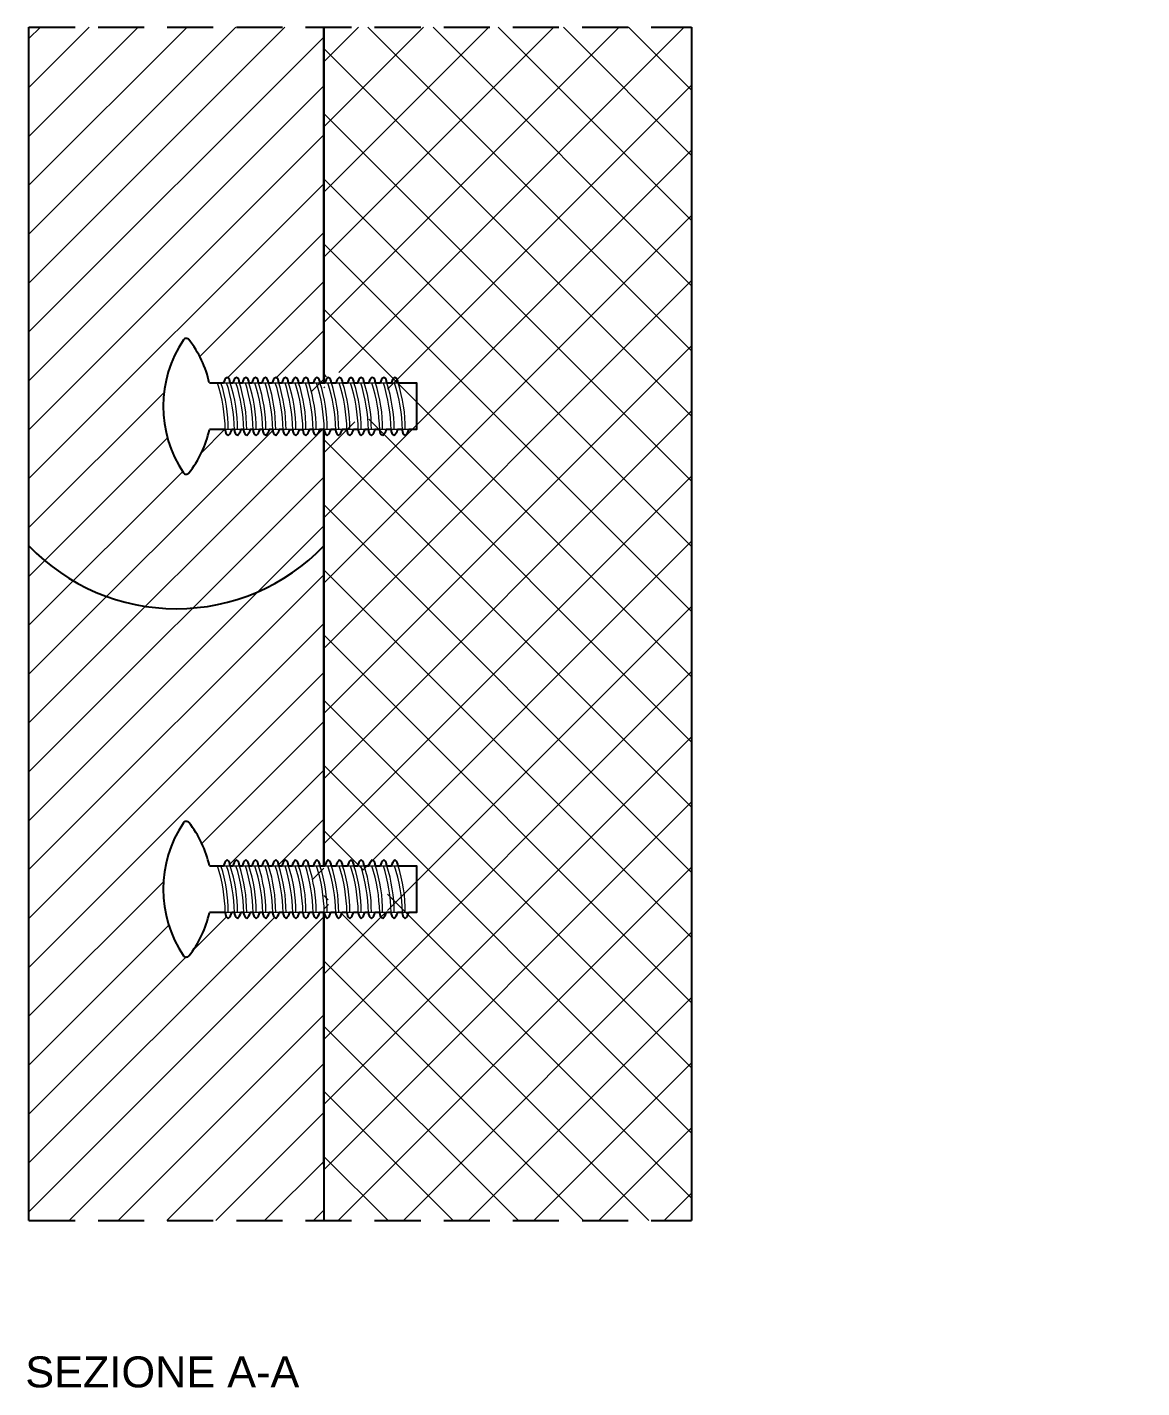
# Model space of a CAD drawing. Header units: centimetres. Extents: x -1194 to 126, y -577 to 528.
# Drawn here: x -1036.5 to -915.6, y 355.2 to 502.8 of the extents above; entities that cross this region are included whole.
import ezdxf

# ---------------------------------------------------------------- set-up
doc = ezdxf.new("R2010")
doc.units = ezdxf.units.CM
doc.header["$MEASUREMENT"] = 0
doc.linetypes.add('HIDDEN', pattern=[0.375, 0.25, -0.125])
for name, color, linetype, lineweight in [('dettagli', 4, 'Continuous', 13), ('linee sezioni', 3, 'Continuous', 25), ('quote', 20, 'Continuous', 5), ('trame', 6, 'Continuous', 9)]:
    doc.layers.add(name, color=color, linetype=linetype, lineweight=lineweight)
doc.styles.get("Standard").update_dxf_attribs({"font": 'arial.ttf'})

msp = doc.modelspace()

# ---------------------------------------------------------------- hatches: boundary and pattern name
at = {"layer": 'trame'}
h = msp.add_hatch(dxfattribs=at)
h.set_pattern_fill('ANSI31', color=256, scale=30)
h.paths.add_polyline_path([(-854.53, 478.04, -0.304131), (-854.53, 492.41, -0.540548), (-853.91, 492.43, -0.05582), (-852.56, 490.26, 0.056019), (-853.94, 492.46, 0.476289), (-854.52, 492.44, 0.305441), (-854.52, 478.01, 0.476289), (-853.94, 477.99, 0.056019), (-852.56, 480.19, -0.05582), (-853.91, 478.02, -0.540548)], flags=16)
h.paths.add_polyline_path([(-853.91, 394.96, -0.056245), (-852.55, 392.77, 0.056432), (-853.94, 394.99, 0.476289), (-854.52, 394.96, 0.305441), (-854.52, 380.54, 0.476289), (-853.94, 380.51, 0.056019), (-852.56, 382.72, -0.05582), (-853.91, 380.55, -0.540548), (-854.53, 380.57, -0.304131), (-854.53, 394.94, -0.540532)], flags=16)
h.paths.add_polyline_path([(-1004.36, 502.85), (-1036.35, 502.85), (-1036.35, 446.57, 0.42586), (-1004.36, 446.58)])
h.paths.add_polyline_path([(-1018.98, 468.92, -0.113774), (-1016.78, 464.26), (-1015.23, 464.26, -0.173128), (-1014.86, 464.89, -0.273281), (-1014.53, 464.26), (-1014.22, 464.26, -0.173128), (-1013.85, 464.89, -0.273281), (-1013.52, 464.26), (-1013.19, 464.26, -0.173128), (-1012.82, 464.89, -0.273281), (-1012.49, 464.26), (-1012.16, 464.26, -0.173128), (-1011.79, 464.89, -0.273281), (-1011.46, 464.26), (-1011.08, 464.26, -0.173128), (-1010.7, 464.89, -0.273281), (-1010.38, 464.26), (-1009.95, 464.26, -0.173128), (-1009.58, 464.89, -0.273281), (-1009.25, 464.26), (-1008.9, 464.26, -0.173128), (-1008.52, 464.89, -0.273281), (-1008.2, 464.26), (-1007.8, 464.26, -0.173128), (-1007.43, 464.89, -0.273281), (-1007.1, 464.26), (-1006.7, 464.26, -0.173128), (-1006.33, 464.89, -0.273281), (-1006, 464.26, -0.081064), (-1005.21, 459.19), (-1005.93, 459.19, -0.173128), (-1006.31, 458.55, -0.273281), (-1006.63, 459.19), (-1007.03, 459.19, -0.173128), (-1007.41, 458.55, -0.273281), (-1007.73, 459.19), (-1008.09, 459.19, -0.173128), (-1008.46, 458.55, -0.273281), (-1008.79, 459.19), (-1009.21, 459.19, -0.173128), (-1009.58, 458.55, -0.273281), (-1009.91, 459.19), (-1010.29, 459.19, -0.173128), (-1010.67, 458.55, -0.273281), (-1010.99, 459.19), (-1011.33, 459.19, -0.173128), (-1011.7, 458.55, -0.273281), (-1012.03, 459.19), (-1012.36, 459.19, -0.173128), (-1012.73, 458.55, -0.273281), (-1013.06, 459.19), (-1013.36, 459.19, -0.173128), (-1013.74, 458.55, -0.273281), (-1014.06, 459.19), (-1014.36, 459.19, -0.173128), (-1014.74, 458.55, -0.273281), (-1015.06, 459.19), (-1016.78, 459.19, -0.113762), (-1018.98, 454.52, -0.540548), (-1019.6, 454.54, -0.304131), (-1019.6, 468.91, -0.540532)], flags=16)
h.paths.add_polyline_path([(-1004.36, 446.58, -0.42586), (-1036.35, 446.57), (-1036.35, 373.38), (-1004.36, 373.38)])
h.paths.add_polyline_path([(-1019.6, 416.51, -0.540548), (-1018.98, 416.53, -0.113762), (-1016.78, 411.86), (-1015.23, 411.86, -0.173128), (-1014.86, 412.5, -0.273281), (-1014.53, 411.86), (-1014.22, 411.86, -0.173128), (-1013.85, 412.5, -0.273281), (-1013.52, 411.86), (-1013.19, 411.86, -0.173128), (-1012.82, 412.5, -0.273281), (-1012.49, 411.86), (-1012.16, 411.86, -0.173128), (-1011.79, 412.5, -0.273281), (-1011.46, 411.86), (-1011.08, 411.86, -0.173128), (-1010.7, 412.5, -0.273281), (-1010.38, 411.86), (-1009.95, 411.86, -0.173128), (-1009.58, 412.5, -0.273281), (-1009.25, 411.86), (-1008.9, 411.86, -0.173128), (-1008.52, 412.5, -0.273281), (-1008.2, 411.86), (-1007.8, 411.86, -0.173128), (-1007.43, 412.5, -0.273281), (-1007.1, 411.86), (-1006.7, 411.86, -0.173128), (-1006.33, 412.5, -0.273281), (-1006, 411.86, -0.081064), (-1005.21, 406.79), (-1005.93, 406.79, -0.173128), (-1006.31, 406.16, -0.273281), (-1006.63, 406.79), (-1007.03, 406.79, -0.173128), (-1007.41, 406.16, -0.273281), (-1007.73, 406.79), (-1008.09, 406.79, -0.173128), (-1008.46, 406.16, -0.273281), (-1008.79, 406.79), (-1009.21, 406.79, -0.173128), (-1009.58, 406.16, -0.273281), (-1009.91, 406.79), (-1010.29, 406.79, -0.173128), (-1010.67, 406.16, -0.273281), (-1010.99, 406.79), (-1011.33, 406.79, -0.173128), (-1011.7, 406.16, -0.273281), (-1012.03, 406.79), (-1012.36, 406.79, -0.173128), (-1012.73, 406.16, -0.273281), (-1013.06, 406.79), (-1013.36, 406.79, -0.173128), (-1013.74, 406.16, -0.273281), (-1014.06, 406.79), (-1014.36, 406.79, -0.173128), (-1014.74, 406.16, -0.273281), (-1015.06, 406.79), (-1016.78, 406.79, -0.113762), (-1018.98, 402.12, -0.540548), (-1019.6, 402.14, -0.304131)], flags=16)
edge = h.paths.add_edge_path()
edge.add_line((-851.71, 487.76), (-850.16, 487.76))
edge.add_arc((-849.08, 487.55), 1.1, 129.7871, 169.0756, ccw=False)
edge.add_arc((-850.16, 487.8), 0.701, -3.4724, 57.6662, ccw=False)
edge.add_line((-849.46, 487.76), (-849.15, 487.76))
edge.add_arc((-848.08, 487.55), 1.1, 129.7871, 169.0756, ccw=False)
edge.add_arc((-849.15, 487.8), 0.701, -3.4724, 57.6662, ccw=False)
edge.add_line((-848.45, 487.76), (-848.12, 487.76))
edge.add_arc((-847.05, 487.55), 1.1, 129.7871, 169.0756, ccw=False)
edge.add_arc((-848.12, 487.8), 0.701, -3.4724, 57.6662, ccw=False)
edge.add_line((-847.42, 487.76), (-847.09, 487.76))
edge.add_arc((-846.01, 487.55), 1.1, 129.7871, 169.0756, ccw=False)
edge.add_arc((-847.09, 487.8), 0.701, -3.4724, 57.6662, ccw=False)
edge.add_line((-846.39, 487.76), (-846.01, 487.76))
edge.add_arc((-844.93, 487.55), 1.1, 129.7871, 169.0756, ccw=False)
edge.add_arc((-846.01, 487.8), 0.701, -3.4724, 57.6662, ccw=False)
edge.add_line((-845.31, 487.76), (-844.88, 487.76))
edge.add_arc((-843.81, 487.55), 1.1, 129.7871, 169.0756, ccw=False)
edge.add_arc((-844.88, 487.8), 0.701, -3.4724, 57.6662, ccw=False)
edge.add_line((-844.18, 487.76), (-843.83, 487.76))
edge.add_arc((-842.75, 487.55), 1.1, 129.7871, 169.0756, ccw=False)
edge.add_arc((-843.83, 487.8), 0.701, -3.4724, 57.6662, ccw=False)
edge.add_line((-843.13, 487.76), (-842.73, 487.76))
edge.add_arc((-841.65, 487.55), 1.1, 129.7871, 169.0756, ccw=False)
edge.add_arc((-842.73, 487.8), 0.701, -3.4724, 57.6662, ccw=False)
edge.add_line((-842.03, 487.76), (-841.63, 487.76))
edge.add_arc((-840.55, 487.55), 1.1, 129.7871, 169.0756, ccw=False)
edge.add_arc((-841.63, 487.8), 0.701, -3.4724, 57.6662, ccw=False)
edge.add_line((-840.93, 487.76), (-840.41, 487.76))
edge.add_arc((-839.34, 487.55), 1.1, 129.7871, 169.0756, ccw=False)
edge.add_arc((-840.41, 487.8), 0.701, -3.4724, 57.6662, ccw=False)
edge.add_line((-839.71, 487.76), (-839.25, 487.76))
edge.add_line((-839.25, 487.76), (-839.25, 502.85))
edge.add_line((-839.25, 502.85), (-879.25, 502.85))
edge.add_line((-879.25, 502.85), (-879.25, 361.37))
edge.add_line((-879.25, 361.37), (-839.25, 361.37))
edge.add_line((-839.25, 361.37), (-839.25, 385.22))
edge.add_line((-839.25, 385.22), (-839.76, 385.22))
edge.add_arc((-840.84, 385.42), 1.1, 309.7871, 349.0756, ccw=False)
edge.add_arc((-839.76, 385.17), 0.701, 176.5276, 237.6662, ccw=False)
edge.add_line((-840.46, 385.22), (-840.86, 385.22))
edge.add_arc((-841.94, 385.42), 1.1, 309.7871, 349.0756, ccw=False)
edge.add_arc((-840.86, 385.17), 0.701, 176.5276, 237.6662, ccw=False)
edge.add_line((-841.56, 385.22), (-841.96, 385.22))
edge.add_arc((-843.04, 385.42), 1.1, 309.7871, 349.0756, ccw=False)
edge.add_arc((-841.96, 385.17), 0.701, 176.5276, 237.6662, ccw=False)
edge.add_line((-842.66, 385.22), (-843.02, 385.22))
edge.add_arc((-844.09, 385.42), 1.1, 309.7871, 349.0756, ccw=False)
edge.add_arc((-843.02, 385.17), 0.701, 176.5276, 237.6662, ccw=False)
edge.add_line((-843.72, 385.22), (-844.14, 385.22))
edge.add_arc((-845.22, 385.42), 1.1, 309.7871, 349.0756, ccw=False)
edge.add_arc((-844.14, 385.17), 0.701, 176.5276, 237.6662, ccw=False)
edge.add_line((-844.84, 385.22), (-845.22, 385.22))
edge.add_arc((-846.3, 385.42), 1.1, 309.7871, 349.0756, ccw=False)
edge.add_arc((-845.22, 385.17), 0.701, 176.5276, 237.6662, ccw=False)
edge.add_line((-845.92, 385.22), (-846.26, 385.22))
edge.add_arc((-847.33, 385.42), 1.1, 309.7871, 349.0756, ccw=False)
edge.add_arc((-846.26, 385.17), 0.701, 176.5276, 237.6662, ccw=False)
edge.add_line((-846.96, 385.22), (-847.29, 385.22))
edge.add_arc((-848.36, 385.42), 1.1, 309.7871, 349.0756, ccw=False)
edge.add_arc((-847.29, 385.17), 0.701, 176.5276, 237.6662, ccw=False)
edge.add_line((-847.99, 385.22), (-848.29, 385.22))
edge.add_arc((-849.37, 385.42), 1.1, 309.7871, 349.0756, ccw=False)
edge.add_arc((-848.29, 385.17), 0.701, 176.5276, 237.6662, ccw=False)
edge.add_line((-848.99, 385.22), (-849.29, 385.22))
edge.add_arc((-850.37, 385.42), 1.1, 309.7871, 349.0756, ccw=False)
edge.add_arc((-849.29, 385.17), 0.701, 176.5276, 237.6662, ccw=False)
edge.add_line((-849.99, 385.22), (-851.71, 385.22))
edge.add_arc((-862.94, 387.67), 11.5, 334.5151, 347.696, ccw=False)
edge.add_arc((-863.07, 387.75), 11.65, 321.6008, 334.426, ccw=False)
edge.add_arc((-854.22, 380.76), 0.371, 216.289, 318.1608, ccw=False)
edge.add_arc((-843.81, 387.75), 12.91, 146.0304, 213.9696, ccw=False)
edge.add_arc((-854.22, 394.74), 0.371, 41.8392, 143.711, ccw=False)
edge.add_arc((-863.07, 387.75), 11.65, 25.4796, 38.3992, ccw=False)
edge.add_arc((-862.94, 387.84), 11.49, 12.3026, 25.3892, ccw=False)
edge.add_line((-851.71, 390.29), (-850.16, 390.29))
edge.add_arc((-849.08, 390.08), 1.1, 129.7871, 169.0756, ccw=False)
edge.add_arc((-850.16, 390.33), 0.701, -3.4724, 57.6662, ccw=False)
edge.add_line((-849.46, 390.29), (-849.15, 390.29))
edge.add_arc((-848.08, 390.08), 1.1, 129.7871, 169.0756, ccw=False)
edge.add_arc((-849.15, 390.33), 0.701, -3.4724, 57.6662, ccw=False)
edge.add_line((-848.45, 390.29), (-848.12, 390.29))
edge.add_arc((-847.05, 390.08), 1.1, 129.7871, 169.0756, ccw=False)
edge.add_arc((-848.12, 390.33), 0.701, -3.4724, 57.6662, ccw=False)
edge.add_line((-847.42, 390.29), (-847.09, 390.29))
edge.add_arc((-846.01, 390.08), 1.1, 129.7871, 169.0756, ccw=False)
edge.add_arc((-847.09, 390.33), 0.701, -3.4724, 57.6662, ccw=False)
edge.add_line((-846.39, 390.29), (-846.01, 390.29))
edge.add_arc((-844.93, 390.08), 1.1, 129.7871, 169.0756, ccw=False)
edge.add_arc((-846.01, 390.33), 0.701, -3.4724, 57.6662, ccw=False)
edge.add_line((-845.31, 390.29), (-844.88, 390.29))
edge.add_arc((-843.81, 390.08), 1.1, 129.7871, 169.0756, ccw=False)
edge.add_arc((-844.88, 390.33), 0.701, -3.4724, 57.6662, ccw=False)
edge.add_line((-844.18, 390.29), (-843.83, 390.29))
edge.add_arc((-842.75, 390.08), 1.1, 129.7871, 169.0756, ccw=False)
edge.add_arc((-843.83, 390.33), 0.701, -3.4724, 57.6662, ccw=False)
edge.add_line((-843.13, 390.29), (-842.73, 390.29))
edge.add_arc((-841.65, 390.08), 1.1, 129.7871, 169.0756, ccw=False)
edge.add_arc((-842.73, 390.33), 0.701, -3.4724, 57.6662, ccw=False)
edge.add_line((-842.03, 390.29), (-841.63, 390.29))
edge.add_arc((-840.55, 390.08), 1.1, 129.7871, 169.0756, ccw=False)
edge.add_arc((-841.63, 390.33), 0.701, -3.4724, 57.6662, ccw=False)
edge.add_line((-840.93, 390.29), (-840.41, 390.29))
edge.add_arc((-839.34, 390.08), 1.1, 129.7871, 169.0756, ccw=False)
edge.add_arc((-840.41, 390.33), 0.701, -3.4724, 57.6662, ccw=False)
edge.add_line((-839.71, 390.29), (-839.25, 390.29))
edge.add_line((-839.25, 390.29), (-839.25, 482.69))
edge.add_line((-839.25, 482.69), (-839.76, 482.69))
edge.add_arc((-840.84, 482.9), 1.1, 309.7871, 349.0756, ccw=False)
edge.add_arc((-839.76, 482.65), 0.701, 176.5276, 237.6662, ccw=False)
edge.add_line((-840.46, 482.69), (-840.86, 482.69))
edge.add_arc((-841.94, 482.9), 1.1, 309.7871, 349.0756, ccw=False)
edge.add_arc((-840.86, 482.65), 0.701, 176.5276, 237.6662, ccw=False)
edge.add_line((-841.56, 482.69), (-841.96, 482.69))
edge.add_arc((-843.04, 482.9), 1.1, 309.7871, 349.0756, ccw=False)
edge.add_arc((-841.96, 482.65), 0.701, 176.5276, 237.6662, ccw=False)
edge.add_line((-842.66, 482.69), (-843.02, 482.69))
edge.add_arc((-844.09, 482.9), 1.1, 309.7871, 349.0756, ccw=False)
edge.add_arc((-843.02, 482.65), 0.701, 176.5276, 237.6662, ccw=False)
edge.add_line((-843.72, 482.69), (-844.14, 482.69))
edge.add_arc((-845.22, 482.9), 1.1, 309.7871, 349.0756, ccw=False)
edge.add_arc((-844.14, 482.65), 0.701, 176.5276, 237.6662, ccw=False)
edge.add_line((-844.84, 482.69), (-845.22, 482.69))
edge.add_arc((-846.3, 482.9), 1.1, 309.7871, 349.0756, ccw=False)
edge.add_arc((-845.22, 482.65), 0.701, 176.5276, 237.6662, ccw=False)
edge.add_line((-845.92, 482.69), (-846.26, 482.69))
edge.add_arc((-847.33, 482.9), 1.1, 309.7871, 349.0756, ccw=False)
edge.add_arc((-846.26, 482.65), 0.701, 176.5276, 237.6662, ccw=False)
edge.add_line((-846.96, 482.69), (-847.29, 482.69))
edge.add_arc((-848.36, 482.9), 1.1, 309.7871, 349.0756, ccw=False)
edge.add_arc((-847.29, 482.65), 0.701, 176.5276, 237.6662, ccw=False)
edge.add_line((-847.99, 482.69), (-848.29, 482.69))
edge.add_arc((-849.37, 482.9), 1.1, 309.7871, 349.0756, ccw=False)
edge.add_arc((-848.29, 482.65), 0.701, 176.5276, 237.6662, ccw=False)
edge.add_line((-848.99, 482.69), (-849.29, 482.69))
edge.add_arc((-850.37, 482.9), 1.1, 309.7871, 349.0756, ccw=False)
edge.add_arc((-849.29, 482.65), 0.701, 176.5276, 237.6662, ccw=False)
edge.add_line((-849.99, 482.69), (-851.71, 482.69))
edge.add_arc((-862.94, 485.14), 11.5, 334.5151, 347.696, ccw=False)
edge.add_arc((-863.07, 485.22), 11.65, 321.6008, 334.426, ccw=False)
edge.add_arc((-854.22, 478.23), 0.371, 216.289, 318.1608, ccw=False)
edge.add_arc((-843.81, 485.22), 12.91, 146.0304, 213.9696, ccw=False)
edge.add_arc((-854.22, 492.22), 0.371, 41.8392, 143.711, ccw=False)
edge.add_arc((-863.07, 485.22), 11.65, 25.574, 38.3992, ccw=False)
edge.add_arc((-862.94, 485.31), 11.5, 12.304, 25.4849, ccw=False)
h = msp.add_hatch(dxfattribs=at)
h.set_pattern_fill('ANSI37', color=256, scale=40)
h.set_pattern_definition([(45, (2447.044, 733.1677), (-3.535534, 3.535534), []), (135, (2447.044, 733.1677), (-3.535534, -3.535534), [])])
h.paths.add_polyline_path([(-997.44, 464.93), (-999.22, 464.93, -0.081064), (-998.5, 460.32), (-997.44, 460.32)], flags=16)
h.paths.add_polyline_path([(-999.56, 464.93), (-1000.33, 464.93, -0.081064), (-999.61, 460.32), (-998.8, 460.32, 0.071826)], flags=16)
h.paths.add_polyline_path([(-1000.67, 464.93), (-1001.45, 464.93, -0.081064), (-1000.73, 460.32), (-999.91, 460.32, 0.071826)], flags=16)
h.paths.add_polyline_path([(-1001.79, 464.93), (-1002.56, 464.93, -0.081064), (-1001.84, 460.32), (-1001.03, 460.32, 0.071826)], flags=16)
h.paths.add_polyline_path([(-1002.9, 464.93), (-1003.56, 464.93, -0.081064), (-1002.84, 460.32), (-1002.14, 460.32, 0.071826)], flags=16)
h.paths.add_polyline_path([(-1003.9, 464.93), (-1004.36, 464.93), (-1004.36, 464.25, -0.068723), (-1003.84, 460.32), (-1003.14, 460.32, 0.071826)], flags=16)
h.paths.add_polyline_path([(-1003.56, 464.93), (-1003.9, 464.93, -0.071826), (-1003.14, 460.32), (-1002.84, 460.32, 0.081064)], flags=16)
h.paths.add_polyline_path([(-1002.56, 464.93), (-1002.9, 464.93, -0.071826), (-1002.14, 460.32), (-1001.84, 460.32, 0.081064)], flags=16)
h.paths.add_polyline_path([(-1001.45, 464.93), (-1001.79, 464.93, -0.071826), (-1001.03, 460.32), (-1000.73, 460.32, 0.081064)], flags=16)
h.paths.add_polyline_path([(-1000.33, 464.93), (-1000.67, 464.93, -0.071826), (-999.91, 460.32), (-999.61, 460.32, 0.081064)], flags=16)
h.paths.add_polyline_path([(-999.22, 464.93), (-999.56, 464.93, -0.071826), (-998.8, 460.32), (-998.5, 460.32, 0.081064)], flags=16)
h.paths.add_polyline_path([(-999.52, 465.5, 0.173128), (-999.86, 464.93), (-999.22, 464.93, 0.273281)], flags=16)
h.paths.add_polyline_path([(-1002.86, 465.5, 0.173128), (-1003.2, 464.93), (-1002.56, 464.93, 0.273281)], flags=16)
h.paths.add_polyline_path([(-1002.5, 460.32), (-1003.14, 460.32, 0.273281), (-1002.84, 459.74, 0.173128)], flags=16)
h.paths.add_polyline_path([(-1000.39, 460.32), (-1001.03, 460.32, 0.273281), (-1000.73, 459.74, 0.173128)], flags=16)
h.paths.add_polyline_path([(-1004.36, 464.25), (-1004.36, 462.67, -0.03622), (-1004.14, 460.32), (-1003.84, 460.32, 0.068723)], flags=0)
h.paths.add_polyline_path([(-997.44, 411.4), (-999.22, 411.4, -0.081064), (-998.5, 406.79), (-997.44, 406.79)], flags=16)
h.paths.add_polyline_path([(-999.56, 411.4), (-1000.33, 411.4, -0.081064), (-999.61, 406.79), (-998.8, 406.79, 0.071826)], flags=16)
h.paths.add_polyline_path([(-999.22, 411.4), (-999.56, 411.4, -0.071826), (-998.8, 406.79), (-998.5, 406.79, 0.081064)], flags=16)
h.paths.add_polyline_path([(-1000.33, 411.4), (-1000.67, 411.4, -0.071826), (-999.91, 406.79), (-999.61, 406.79, 0.081064)], flags=16)
h.paths.add_polyline_path([(-1000.67, 411.4), (-1001.45, 411.4, -0.081064), (-1000.73, 406.79), (-999.91, 406.79, 0.071826)], flags=16)
h.paths.add_polyline_path([(-1001.45, 411.4), (-1001.79, 411.4, -0.071826), (-1001.03, 406.79), (-1000.73, 406.79, 0.081064)], flags=16)
h.paths.add_polyline_path([(-1001.79, 411.4), (-1002.56, 411.4, -0.081064), (-1001.84, 406.79), (-1001.03, 406.79, 0.071826)], flags=16)
h.paths.add_polyline_path([(-1002.56, 411.4), (-1002.9, 411.4, -0.071826), (-1002.14, 406.79), (-1001.84, 406.79, 0.081064)], flags=16)
h.paths.add_polyline_path([(-1002.9, 411.4), (-1003.56, 411.4, -0.081064), (-1002.84, 406.79), (-1002.14, 406.79, 0.071826)], flags=16)
h.paths.add_polyline_path([(-1003.56, 411.4), (-1003.9, 411.4, -0.071826), (-1003.14, 406.79), (-1002.84, 406.79, 0.081064)], flags=16)
h.paths.add_polyline_path([(-1003.9, 411.4), (-1004.36, 411.4), (-1004.36, 410.72, -0.068723), (-1003.84, 406.79), (-1003.14, 406.79, 0.071826)], flags=16)
h.paths.add_polyline_path([(-1004.36, 410.72), (-1004.36, 409.15, -0.03622), (-1004.14, 406.79), (-1003.84, 406.79, 0.068723)], flags=0)
h.paths.add_polyline_path([(-1002.5, 406.79), (-1003.14, 406.79, 0.273281), (-1002.84, 406.21, 0.173128)], flags=16)
h.paths.add_polyline_path([(-999.27, 406.79), (-999.91, 406.79, 0.273281), (-999.61, 406.21, 0.173128)], flags=16)
h.paths.add_polyline_path([(-1001.75, 411.98, 0.173128), (-1002.09, 411.4), (-1001.45, 411.4, 0.273281)], flags=16)
h.paths.add_polyline_path([(-1003.86, 411.98, 0.173128), (-1004.2, 411.4), (-1003.56, 411.4, 0.273281)], flags=16)
h.paths.add_polyline_path([(-1004.36, 373.38), (-964.46, 373.38), (-964.46, 502.85), (-1004.36, 502.85)])

# ---------------------------------------------------------------- linework, layer by layer
at = {"layer": 'dettagli'}
for points in [[(-1016.78, 464.26), (-994.31, 464.26), (-994.31, 459.19), (-1016.78, 459.19)], [(-1016.78, 411.86), (-994.31, 411.86), (-994.31, 406.79), (-1016.78, 406.79)]]:
    msp.add_lwpolyline(points, dxfattribs=at)
for centre, radius, start, end in [((-1033.03, 458.81), 17.98, 1.1868, 17.62), ((-1030.66, 459.29), 15.93, 359.6106, 18.1487), ((-1032.04, 458.81), 17.98, 1.1868, 17.62), ((-1029.66, 459.29), 15.93, 359.6106, 18.1487), ((-1031.03, 458.81), 17.98, 1.1868, 17.62), ((-1028.66, 459.29), 15.93, 359.6106, 18.1487), ((-1030, 458.81), 17.98, 1.1868, 17.62), ((-1027.63, 459.29), 15.93, 359.6106, 18.1487), ((-1028.97, 458.81), 17.98, 1.1868, 17.62), ((-1026.59, 459.29), 15.93, 359.6106, 18.1487), ((-1027.88, 458.81), 17.98, 1.1868, 17.62), ((-1025.51, 459.29), 15.93, 359.6106, 18.1487), ((-1026.76, 458.81), 17.98, 1.1868, 17.62), ((-1024.39, 459.29), 15.93, 359.6106, 18.1487), ((-1025.7, 458.81), 17.98, 1.1868, 17.62), ((-1023.33, 459.29), 15.93, 359.6106, 18.1487), ((-1024.6, 458.81), 17.98, 1.1868, 17.62), ((-1022.23, 459.29), 15.93, 359.6106, 18.1487), ((-1023.5, 458.81), 17.98, 1.1868, 17.62), ((-1021.13, 459.29), 15.93, 359.6106, 18.1487), ((-1022.29, 458.81), 17.98, 1.1868, 17.62), ((-1019.92, 459.29), 15.93, 359.6106, 18.1487), ((-1021.05, 458.81), 17.98, 1.1868, 17.62), ((-1018.68, 459.29), 15.93, 359.6106, 18.1487), ((-1019.83, 458.81), 17.98, 1.1868, 17.62), ((-1017.46, 459.29), 15.93, 359.6106, 18.1487), ((-1018.6, 458.81), 17.98, 1.1868, 17.62), ((-1016.23, 459.29), 15.93, 359.6106, 18.1487), ((-1017.5, 458.81), 17.98, 1.1868, 17.62), ((-1015.13, 459.29), 15.93, 359.6106, 18.1487), ((-1016.28, 458.81), 17.98, 1.1868, 17.62), ((-1013.91, 459.29), 15.93, 359.6106, 18.1487), ((-1015.04, 458.81), 17.98, 1.1868, 17.62), ((-1012.67, 459.29), 15.93, 359.6106, 18.1487), ((-1013.82, 458.81), 17.98, 1.1868, 17.62), ((-1011.45, 459.29), 15.93, 359.6106, 18.1487), ((-1033.03, 406.42), 17.98, 1.1868, 17.62), ((-1030.66, 406.9), 15.93, 359.6106, 18.1487), ((-1032.04, 406.42), 17.98, 1.1868, 17.62), ((-1029.66, 406.9), 15.93, 359.6106, 18.1487), ((-1031.03, 406.42), 17.98, 1.1868, 17.62), ((-1028.66, 406.9), 15.93, 359.6106, 18.1487), ((-1030, 406.42), 17.98, 1.1868, 17.62), ((-1027.63, 406.9), 15.93, 359.6106, 18.1487), ((-1028.97, 406.42), 17.98, 1.1868, 17.62), ((-1026.59, 406.9), 15.93, 359.6106, 18.1487), ((-1027.88, 406.42), 17.98, 1.1868, 17.62), ((-1025.51, 406.9), 15.93, 359.6106, 18.1487), ((-1026.76, 406.42), 17.98, 1.1868, 17.62), ((-1024.39, 406.9), 15.93, 359.6106, 18.1487), ((-1025.7, 406.42), 17.98, 1.1868, 17.62), ((-1023.33, 406.9), 15.93, 359.6106, 18.1487), ((-1024.6, 406.42), 17.98, 1.1868, 17.62), ((-1022.23, 406.9), 15.93, 359.6106, 18.1487), ((-1023.5, 406.42), 17.98, 1.1868, 17.62), ((-1021.13, 406.9), 15.93, 359.6106, 18.1487), ((-1022.29, 406.42), 17.98, 1.1868, 17.62), ((-1019.92, 406.9), 15.93, 359.6106, 18.1487), ((-1021.05, 406.42), 17.98, 1.1868, 17.62), ((-1018.68, 406.9), 15.93, 359.6106, 18.1487), ((-1019.83, 406.42), 17.98, 1.1868, 17.62), ((-1017.46, 406.9), 15.93, 359.6106, 18.1487), ((-1018.6, 406.42), 17.98, 1.1868, 17.62), ((-1016.23, 406.9), 15.93, 359.6106, 18.1487), ((-1017.5, 406.42), 17.98, 1.1868, 17.62), ((-1015.13, 406.9), 15.93, 359.6106, 18.1487), ((-1016.28, 406.42), 17.98, 1.1868, 17.62), ((-1013.91, 406.9), 15.93, 359.6106, 18.1487), ((-1015.04, 406.42), 17.98, 1.1868, 17.62), ((-1012.67, 406.9), 15.93, 359.6106, 18.1487), ((-1013.82, 406.42), 17.98, 1.1868, 17.62), ((-1011.45, 406.9), 15.93, 359.6106, 18.1487)]:
    msp.add_arc(centre, radius, start, end, dxfattribs=at)
at = {"layer": 'linee sezioni', "linetype": 'HIDDEN', "ltscale": 20}
for p, q in [((-1036.35, 502.85), (-964.46, 502.85)), ((-1036.35, 373.38), (-964.46, 373.38))]:
    msp.add_line(p, q, dxfattribs=at)
at = {"layer": 'linee sezioni'}
for p, q in [((-1008.09, 459.19), (-1007.73, 459.19)), ((-1007.03, 459.19), (-1006.63, 459.19)), ((-1016.78, 411.86), (-1015.23, 411.86)), ((-1014.53, 411.86), (-1014.22, 411.86)), ((-1013.52, 411.86), (-1013.19, 411.86)), ((-1012.49, 411.86), (-1012.16, 411.86)), ((-1011.46, 411.86), (-1011.08, 411.86)), ((-1010.38, 411.86), (-1009.95, 411.86)), ((-1009.25, 411.86), (-1008.9, 411.86)), ((-1008.2, 411.86), (-1007.8, 411.86)), ((-1007.1, 411.86), (-1006.7, 411.86)), ((-1006, 411.86), (-1005.48, 411.86)), ((-1004.78, 411.86), (-1004.25, 411.86)), ((-1003.55, 411.86), (-1003.03, 411.86)), ((-1002.33, 411.86), (-1001.79, 411.86)), ((-1001.09, 411.86), (-1000.69, 411.86)), ((-999.99, 411.86), (-999.47, 411.86)), ((-998.77, 411.86), (-998.24, 411.86)), ((-997.54, 411.86), (-997.02, 411.86)), ((-1015.06, 406.79), (-1016.78, 406.79)), ((-1014.06, 406.79), (-1014.36, 406.79)), ((-1013.06, 406.79), (-1013.36, 406.79)), ((-1012.03, 406.79), (-1012.36, 406.79)), ((-1010.99, 406.79), (-1011.33, 406.79)), ((-1009.91, 406.79), (-1010.29, 406.79)), ((-1008.79, 406.79), (-1009.21, 406.79)), ((-1007.73, 406.79), (-1008.09, 406.79)), ((-1006.63, 406.79), (-1007.03, 406.79)), ((-1005.53, 406.79), (-1005.93, 406.79)), ((-1004.31, 406.79), (-1004.83, 406.79)), ((-1003.08, 406.79), (-1003.61, 406.79)), ((-1001.86, 406.79), (-1002.38, 406.79)), ((-1000.62, 406.79), (-1001.16, 406.79)), ((-999.53, 406.79), (-999.92, 406.79)), ((-998.31, 406.79), (-998.83, 406.79)), ((-997.07, 406.79), (-997.61, 406.79)), ((-995.85, 406.79), (-996.37, 406.79))]:
    msp.add_line(p, q, dxfattribs=at)
for points in [[(-1036.35, 373.38), (-1036.35, 502.85)], [(-1004.36, 502.85), (-1004.36, 464.26)], [(-1004.36, 502.85), (-1004.36, 464.26)], [(-1004.36, 464.26), (-1004.36, 502.85)], [(-964.46, 502.85), (-964.46, 373.38)], [(-1016.78, 464.26), (-1015.23, 464.26)], [(-1014.53, 464.26), (-1014.22, 464.26)], [(-1013.52, 464.26), (-1013.19, 464.26)], [(-1012.49, 464.26), (-1012.16, 464.26)], [(-1011.46, 464.26), (-1011.08, 464.26)], [(-1010.38, 464.26), (-1009.95, 464.26)], [(-1009.25, 464.26), (-1008.9, 464.26)], [(-1008.2, 464.26), (-1007.8, 464.26)], [(-1007.1, 464.26), (-1006.7, 464.26)], [(-1006, 464.26), (-1005.48, 464.26)], [(-1004.78, 464.26), (-1004.25, 464.26)], [(-1003.55, 464.26), (-1003.03, 464.26)], [(-1002.33, 464.26), (-1001.79, 464.26)], [(-1001.09, 464.26), (-1000.69, 464.26)], [(-999.99, 464.26), (-999.47, 464.26)], [(-998.77, 464.26), (-998.24, 464.26)], [(-997.54, 464.26), (-997.02, 464.26)], [(-996.32, 464.26), (-994.31, 464.26), (-994.31, 459.19), (-995.15, 459.19)], [(-1015.06, 459.19), (-1016.78, 459.19)], [(-1014.06, 459.19), (-1014.36, 459.19)], [(-1013.06, 459.19), (-1013.36, 459.19)], [(-1012.03, 459.19), (-1012.36, 459.19)], [(-1010.99, 459.19), (-1011.33, 459.19)], [(-1009.91, 459.19), (-1010.29, 459.19)], [(-1008.79, 459.19), (-1009.21, 459.19)], [(-1005.53, 459.19), (-1005.93, 459.19)], [(-1004.31, 459.19), (-1004.83, 459.19)], [(-1004.36, 411.86), (-1004.36, 459.19)], [(-1004.36, 459.19), (-1004.36, 411.86)], [(-1004.36, 459.19), (-1004.36, 411.86)], [(-1003.08, 459.19), (-1003.61, 459.19)], [(-1001.86, 459.19), (-1002.38, 459.19)], [(-1000.62, 459.19), (-1001.16, 459.19)], [(-999.53, 459.19), (-999.92, 459.19)], [(-998.31, 459.19), (-998.83, 459.19)], [(-997.07, 459.19), (-997.61, 459.19)], [(-995.85, 459.19), (-996.37, 459.19)], [(-996.32, 411.86), (-994.31, 411.86), (-994.31, 406.79), (-995.15, 406.79)], [(-1004.36, 379.45), (-1004.36, 406.79)], [(-1004.36, 406.79), (-1004.36, 373.38)], [(-1004.36, 406.79), (-1004.36, 373.38)]]:
    msp.add_lwpolyline(points, dxfattribs=at)
for centre, radius, start, end in [((-1008.88, 461.72), 12.91, 146.0304, 213.9696), ((-1019.29, 468.71), 0.371, 34.733, 148.4871), ((-1028.01, 461.81), 11.49, 12.3026, 38.4895), ((-1014.15, 464.05), 1.1, 129.7871, 169.0756), ((-1015.23, 464.3), 0.701, 356.5276, 57.6662), ((-1013.15, 464.05), 1.1, 129.7871, 169.0756), ((-1014.22, 464.3), 0.701, 356.5276, 57.6662), ((-1012.12, 464.05), 1.1, 129.7871, 169.0756), ((-1013.19, 464.3), 0.701, 356.5276, 57.6662), ((-1011.08, 464.05), 1.1, 129.7871, 169.0756), ((-1012.16, 464.3), 0.701, 356.5276, 57.6662), ((-1010, 464.05), 1.1, 129.7871, 169.0756), ((-1011.08, 464.3), 0.701, 356.5276, 57.6662), ((-1008.88, 464.05), 1.1, 129.7871, 169.0756), ((-1009.95, 464.3), 0.701, 356.5276, 57.6662), ((-1007.82, 464.05), 1.1, 129.7871, 169.0756), ((-1008.9, 464.3), 0.701, 356.5276, 57.6662), ((-1006.72, 464.05), 1.1, 129.7871, 169.0756), ((-1007.8, 464.3), 0.701, 356.5276, 57.6662), ((-1005.62, 464.05), 1.1, 129.7871, 169.0756), ((-1006.7, 464.3), 0.701, 356.5276, 57.6662), ((-1004.4, 464.05), 1.1, 129.7871, 169.0756), ((-1005.48, 464.3), 0.701, 356.5276, 57.6662), ((-1003.17, 464.05), 1.1, 129.7871, 169.0756), ((-1004.25, 464.3), 0.701, 356.5276, 57.6662), ((-1001.95, 464.05), 1.1, 129.7871, 169.0756), ((-1003.03, 464.3), 0.701, 356.5276, 57.6662), ((-1000.71, 464.05), 1.1, 129.7871, 169.0756), ((-1001.79, 464.3), 0.701, 356.5276, 57.6662), ((-999.62, 464.05), 1.1, 129.7871, 169.0756), ((-1000.69, 464.3), 0.701, 356.5276, 57.6662), ((-998.4, 464.05), 1.1, 129.7871, 169.0756), ((-999.47, 464.3), 0.701, 356.5276, 57.6662), ((-997.16, 464.05), 1.1, 129.7871, 169.0756), ((-998.24, 464.3), 0.701, 356.5276, 57.6662), ((-995.94, 464.05), 1.1, 129.7871, 169.0756), ((-997.02, 464.3), 0.701, 356.5276, 57.6662), ((-1028.01, 461.64), 11.5, 321.5118, 347.696), ((-1014.36, 459.14), 0.701, 176.5276, 237.6662), ((-1015.44, 459.39), 1.1, 309.7871, 349.0756), ((-1013.36, 459.14), 0.701, 176.5276, 237.6662), ((-1014.44, 459.39), 1.1, 309.7871, 349.0756), ((-1012.36, 459.14), 0.701, 176.5276, 237.6662), ((-1013.43, 459.39), 1.1, 309.7871, 349.0756), ((-1011.33, 459.14), 0.701, 176.5276, 237.6662), ((-1012.4, 459.39), 1.1, 309.7871, 349.0756), ((-1010.29, 459.14), 0.701, 176.5276, 237.6662), ((-1011.37, 459.39), 1.1, 309.7871, 349.0756), ((-1009.21, 459.14), 0.701, 176.5276, 237.6662), ((-1010.29, 459.39), 1.1, 309.7871, 349.0756), ((-1008.09, 459.14), 0.701, 176.5276, 237.6662), ((-1009.16, 459.39), 1.1, 309.7871, 349.0756), ((-1007.03, 459.14), 0.701, 176.5276, 237.6662), ((-1008.11, 459.39), 1.1, 309.7871, 349.0756), ((-1005.93, 459.14), 0.701, 176.5276, 237.6662), ((-1007.01, 459.39), 1.1, 309.7871, 349.0756), ((-1004.83, 459.14), 0.701, 176.5276, 237.6662), ((-1005.91, 459.39), 1.1, 309.7871, 349.0756), ((-1003.61, 459.14), 0.701, 176.5276, 237.6662), ((-1004.69, 459.39), 1.1, 309.7871, 349.0756), ((-1002.38, 459.14), 0.701, 176.5276, 237.6662), ((-1003.46, 459.39), 1.1, 309.7871, 349.0756), ((-1001.16, 459.14), 0.701, 176.5276, 237.6662), ((-1002.24, 459.39), 1.1, 309.7871, 349.0756), ((-999.92, 459.14), 0.701, 176.5276, 237.6662), ((-1001, 459.39), 1.1, 309.7871, 349.0756), ((-998.83, 459.14), 0.701, 176.5276, 237.6662), ((-999.9, 459.39), 1.1, 309.7871, 349.0756), ((-997.61, 459.14), 0.701, 176.5276, 237.6662), ((-998.68, 459.39), 1.1, 309.7871, 349.0756), ((-996.37, 459.14), 0.701, 176.5276, 237.6662), ((-997.45, 459.39), 1.1, 309.7871, 349.0756), ((-995.15, 459.14), 0.701, 176.5276, 237.6662), ((-996.23, 459.39), 1.1, 309.7871, 349.0756), ((-1019.29, 454.73), 0.371, 211.5129, 325.267), ((-1020.36, 461.95), 22.19, 223.8562, 316.1438), ((-1008.88, 409.33), 12.91, 146.0304, 213.9696), ((-1019.29, 416.32), 0.371, 34.733, 148.4871), ((-1028.01, 409.41), 11.5, 12.304, 38.4882), ((-1014.15, 411.66), 1.1, 129.7871, 169.0756), ((-1015.23, 411.91), 0.701, 356.5276, 57.6662), ((-1013.15, 411.66), 1.1, 129.7871, 169.0756), ((-1014.22, 411.91), 0.701, 356.5276, 57.6662), ((-1012.12, 411.66), 1.1, 129.7871, 169.0756), ((-1013.19, 411.91), 0.701, 356.5276, 57.6662), ((-1011.08, 411.66), 1.1, 129.7871, 169.0756), ((-1012.16, 411.91), 0.701, 356.5276, 57.6662), ((-1010, 411.66), 1.1, 129.7871, 169.0756), ((-1011.08, 411.91), 0.701, 356.5276, 57.6662), ((-1008.88, 411.66), 1.1, 129.7871, 169.0756), ((-1009.95, 411.91), 0.701, 356.5276, 57.6662), ((-1007.82, 411.66), 1.1, 129.7871, 169.0756), ((-1008.9, 411.91), 0.701, 356.5276, 57.6662), ((-1006.72, 411.66), 1.1, 129.7871, 169.0756), ((-1007.8, 411.91), 0.701, 356.5276, 57.6662), ((-1005.62, 411.66), 1.1, 129.7871, 169.0756), ((-1006.7, 411.91), 0.701, 356.5276, 57.6662), ((-1004.4, 411.66), 1.1, 129.7871, 169.0756), ((-1005.48, 411.91), 0.701, 356.5276, 57.6662), ((-1003.17, 411.66), 1.1, 129.7871, 169.0756), ((-1004.25, 411.91), 0.701, 356.5276, 57.6662), ((-1001.95, 411.66), 1.1, 129.7871, 169.0756), ((-1003.03, 411.91), 0.701, 356.5276, 57.6662), ((-1000.71, 411.66), 1.1, 129.7871, 169.0756), ((-1001.79, 411.91), 0.701, 356.5276, 57.6662), ((-999.62, 411.66), 1.1, 129.7871, 169.0756), ((-1000.69, 411.91), 0.701, 356.5276, 57.6662), ((-998.4, 411.66), 1.1, 129.7871, 169.0756), ((-999.47, 411.91), 0.701, 356.5276, 57.6662), ((-997.16, 411.66), 1.1, 129.7871, 169.0756), ((-998.24, 411.91), 0.701, 356.5276, 57.6662), ((-995.94, 411.66), 1.1, 129.7871, 169.0756), ((-997.02, 411.91), 0.701, 356.5276, 57.6662), ((-1028.01, 409.24), 11.5, 321.5118, 347.696), ((-1014.36, 406.75), 0.701, 176.5276, 237.6662), ((-1015.44, 407), 1.1, 309.7871, 349.0756), ((-1013.36, 406.75), 0.701, 176.5276, 237.6662), ((-1014.44, 407), 1.1, 309.7871, 349.0756), ((-1012.36, 406.75), 0.701, 176.5276, 237.6662), ((-1013.43, 407), 1.1, 309.7871, 349.0756), ((-1011.33, 406.75), 0.701, 176.5276, 237.6662), ((-1012.4, 407), 1.1, 309.7871, 349.0756), ((-1010.29, 406.75), 0.701, 176.5276, 237.6662), ((-1011.37, 407), 1.1, 309.7871, 349.0756), ((-1009.21, 406.75), 0.701, 176.5276, 237.6662), ((-1010.29, 407), 1.1, 309.7871, 349.0756), ((-1008.09, 406.75), 0.701, 176.5276, 237.6662), ((-1009.16, 407), 1.1, 309.7871, 349.0756), ((-1007.03, 406.75), 0.701, 176.5276, 237.6662), ((-1008.11, 407), 1.1, 309.7871, 349.0756), ((-1005.93, 406.75), 0.701, 176.5276, 237.6662), ((-1007.01, 407), 1.1, 309.7871, 349.0756), ((-1004.83, 406.75), 0.701, 176.5276, 237.6662), ((-1005.91, 407), 1.1, 309.7871, 349.0756), ((-1003.61, 406.75), 0.701, 176.5276, 237.6662), ((-1004.69, 407), 1.1, 309.7871, 349.0756), ((-1002.38, 406.75), 0.701, 176.5276, 237.6662), ((-1003.46, 407), 1.1, 309.7871, 349.0756), ((-1001.16, 406.75), 0.701, 176.5276, 237.6662), ((-1002.24, 407), 1.1, 309.7871, 349.0756), ((-999.92, 406.75), 0.701, 176.5276, 237.6662), ((-1001, 407), 1.1, 309.7871, 349.0756), ((-998.83, 406.75), 0.701, 176.5276, 237.6662), ((-999.9, 407), 1.1, 309.7871, 349.0756), ((-997.61, 406.75), 0.701, 176.5276, 237.6662), ((-998.68, 407), 1.1, 309.7871, 349.0756), ((-996.37, 406.75), 0.701, 176.5276, 237.6662), ((-997.45, 407), 1.1, 309.7871, 349.0756), ((-995.15, 406.75), 0.701, 176.5276, 237.6662), ((-996.23, 407), 1.1, 309.7871, 349.0756), ((-1019.29, 402.34), 0.371, 211.5129, 325.267)]:
    msp.add_arc(centre, radius, start, end, dxfattribs=at)

# ---------------------------------------------------------------- texts
at = {"layer": 'quote', "insert": (-1036.75, 358.64), "char_height": 3.36, "attachment_point": 1}
msp.add_mtext_dynamic_manual_height_columns('SEZIONE A-A', width=84.0633, gutter_width=1, heights=[0], dxfattribs=at)

doc.saveas('drawing.dxf')
